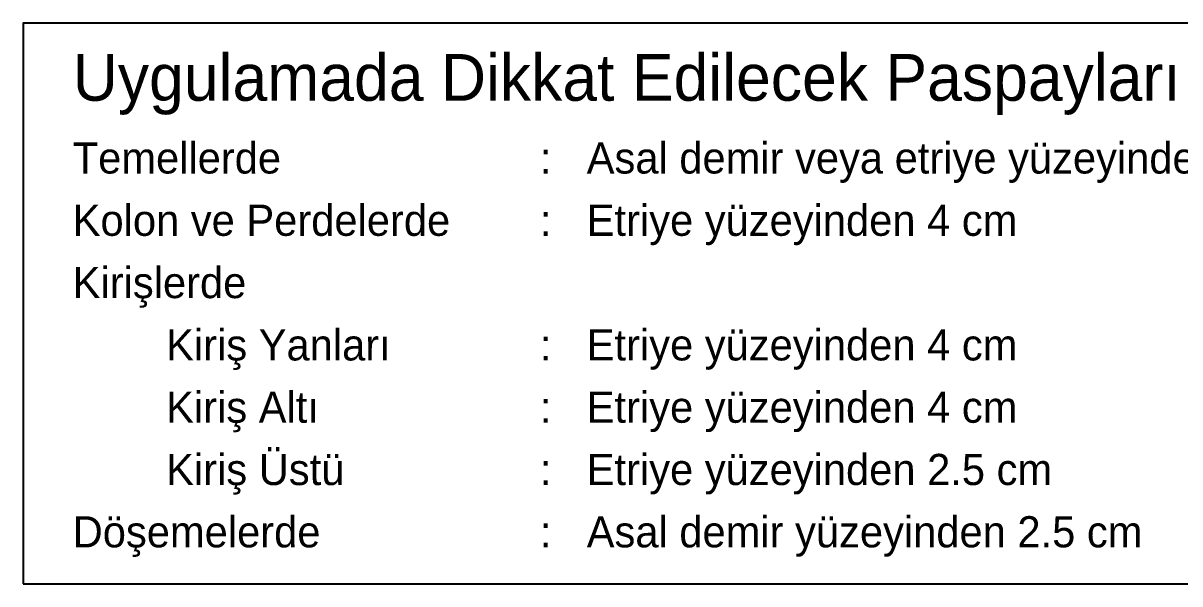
# Model space of a CAD drawing. Extents: x -2905 to 5507, y 1609 to 5809.
# Drawn here: x 4882.1 to 5253.4, y 1983.9 to 2163.9 of the extents above; entities that cross this region are included whole.
import ezdxf
from ezdxf.enums import TextEntityAlignment as Align

# ---------------------------------------------------------------- set-up
doc = ezdxf.new("R2010")
doc.units = 0
doc.header["$MEASUREMENT"] = 0
for name, color, linetype in [('METRAJ_TABLOSU_ANA_BAŞLıK', 1, 'CONTINUOUS'), ('METRAJ_TABLOSU_YAZı', 250, 'CONTINUOUS'), ('METRAJ_TABLOSU_ÇIZGI', 161, 'CONTINUOUS')]:
    doc.layers.add(name, color=color, linetype=linetype)
doc.styles.add('YAZI__BEYKENT_', font='txt')

msp = doc.modelspace()

# ---------------------------------------------------------------- linework, layer by layer
at = {"layer": 'METRAJ_TABLOSU_ÇIZGI'}
msp.add_lwpolyline([(4882.14, 1983.94), (5457.14, 1983.94), (5457.14, 2163.94), (4882.14, 2163.94)], close=True, dxfattribs=at)

# ---------------------------------------------------------------- texts
at = {"layer": 'METRAJ_TABLOSU_ANA_BAŞLıK', "style": 'YAZI__BEYKENT_'}
msp.add_text('Uygulamada Dikkat Edilecek Paspayları', height=15, dxfattribs=at).set_placement((4898.05, 2146.52), align=Align.MIDDLE_LEFT)
at = {"layer": 'METRAJ_TABLOSU_YAZı', "style": 'YAZI__BEYKENT_'}
for s, p in [('Temellerde', (4898.05, 2120.66)), ('Asal demir veya etriye yüzeyinden 5 cm', (5063.05, 2120.66)), (':', (5048.05, 2120.66)), ('Kolon ve Perdelerde', (4898.05, 2100.66)), ('Etriye yüzeyinden 4 cm', (5063.05, 2100.66)), (':', (5048.05, 2100.66)), ('Kirişlerde', (4898.05, 2080.66)), ('Kiriş Yanları', (4928.05, 2060.66)), ('Etriye yüzeyinden 4 cm', (5063.05, 2060.66)), (':', (5048.05, 2060.66)), ('Kiriş Altı', (4928.05, 2040.66)), ('Etriye yüzeyinden 4 cm', (5063.05, 2040.66)), (':', (5048.05, 2040.66)), ('Kiriş Üstü', (4928.05, 2020.66)), ('Etriye yüzeyinden 2.5 cm', (5063.05, 2020.66)), (':', (5048.05, 2020.66)), ('Döşemelerde', (4898.05, 2000.66)), ('Asal demir yüzeyinden 2.5 cm', (5063.05, 2000.66)), (':', (5048.05, 2000.66))]:
    msp.add_text(s, height=10, dxfattribs=at).set_placement(p, align=Align.MIDDLE_LEFT)

doc.saveas('drawing.dxf')
